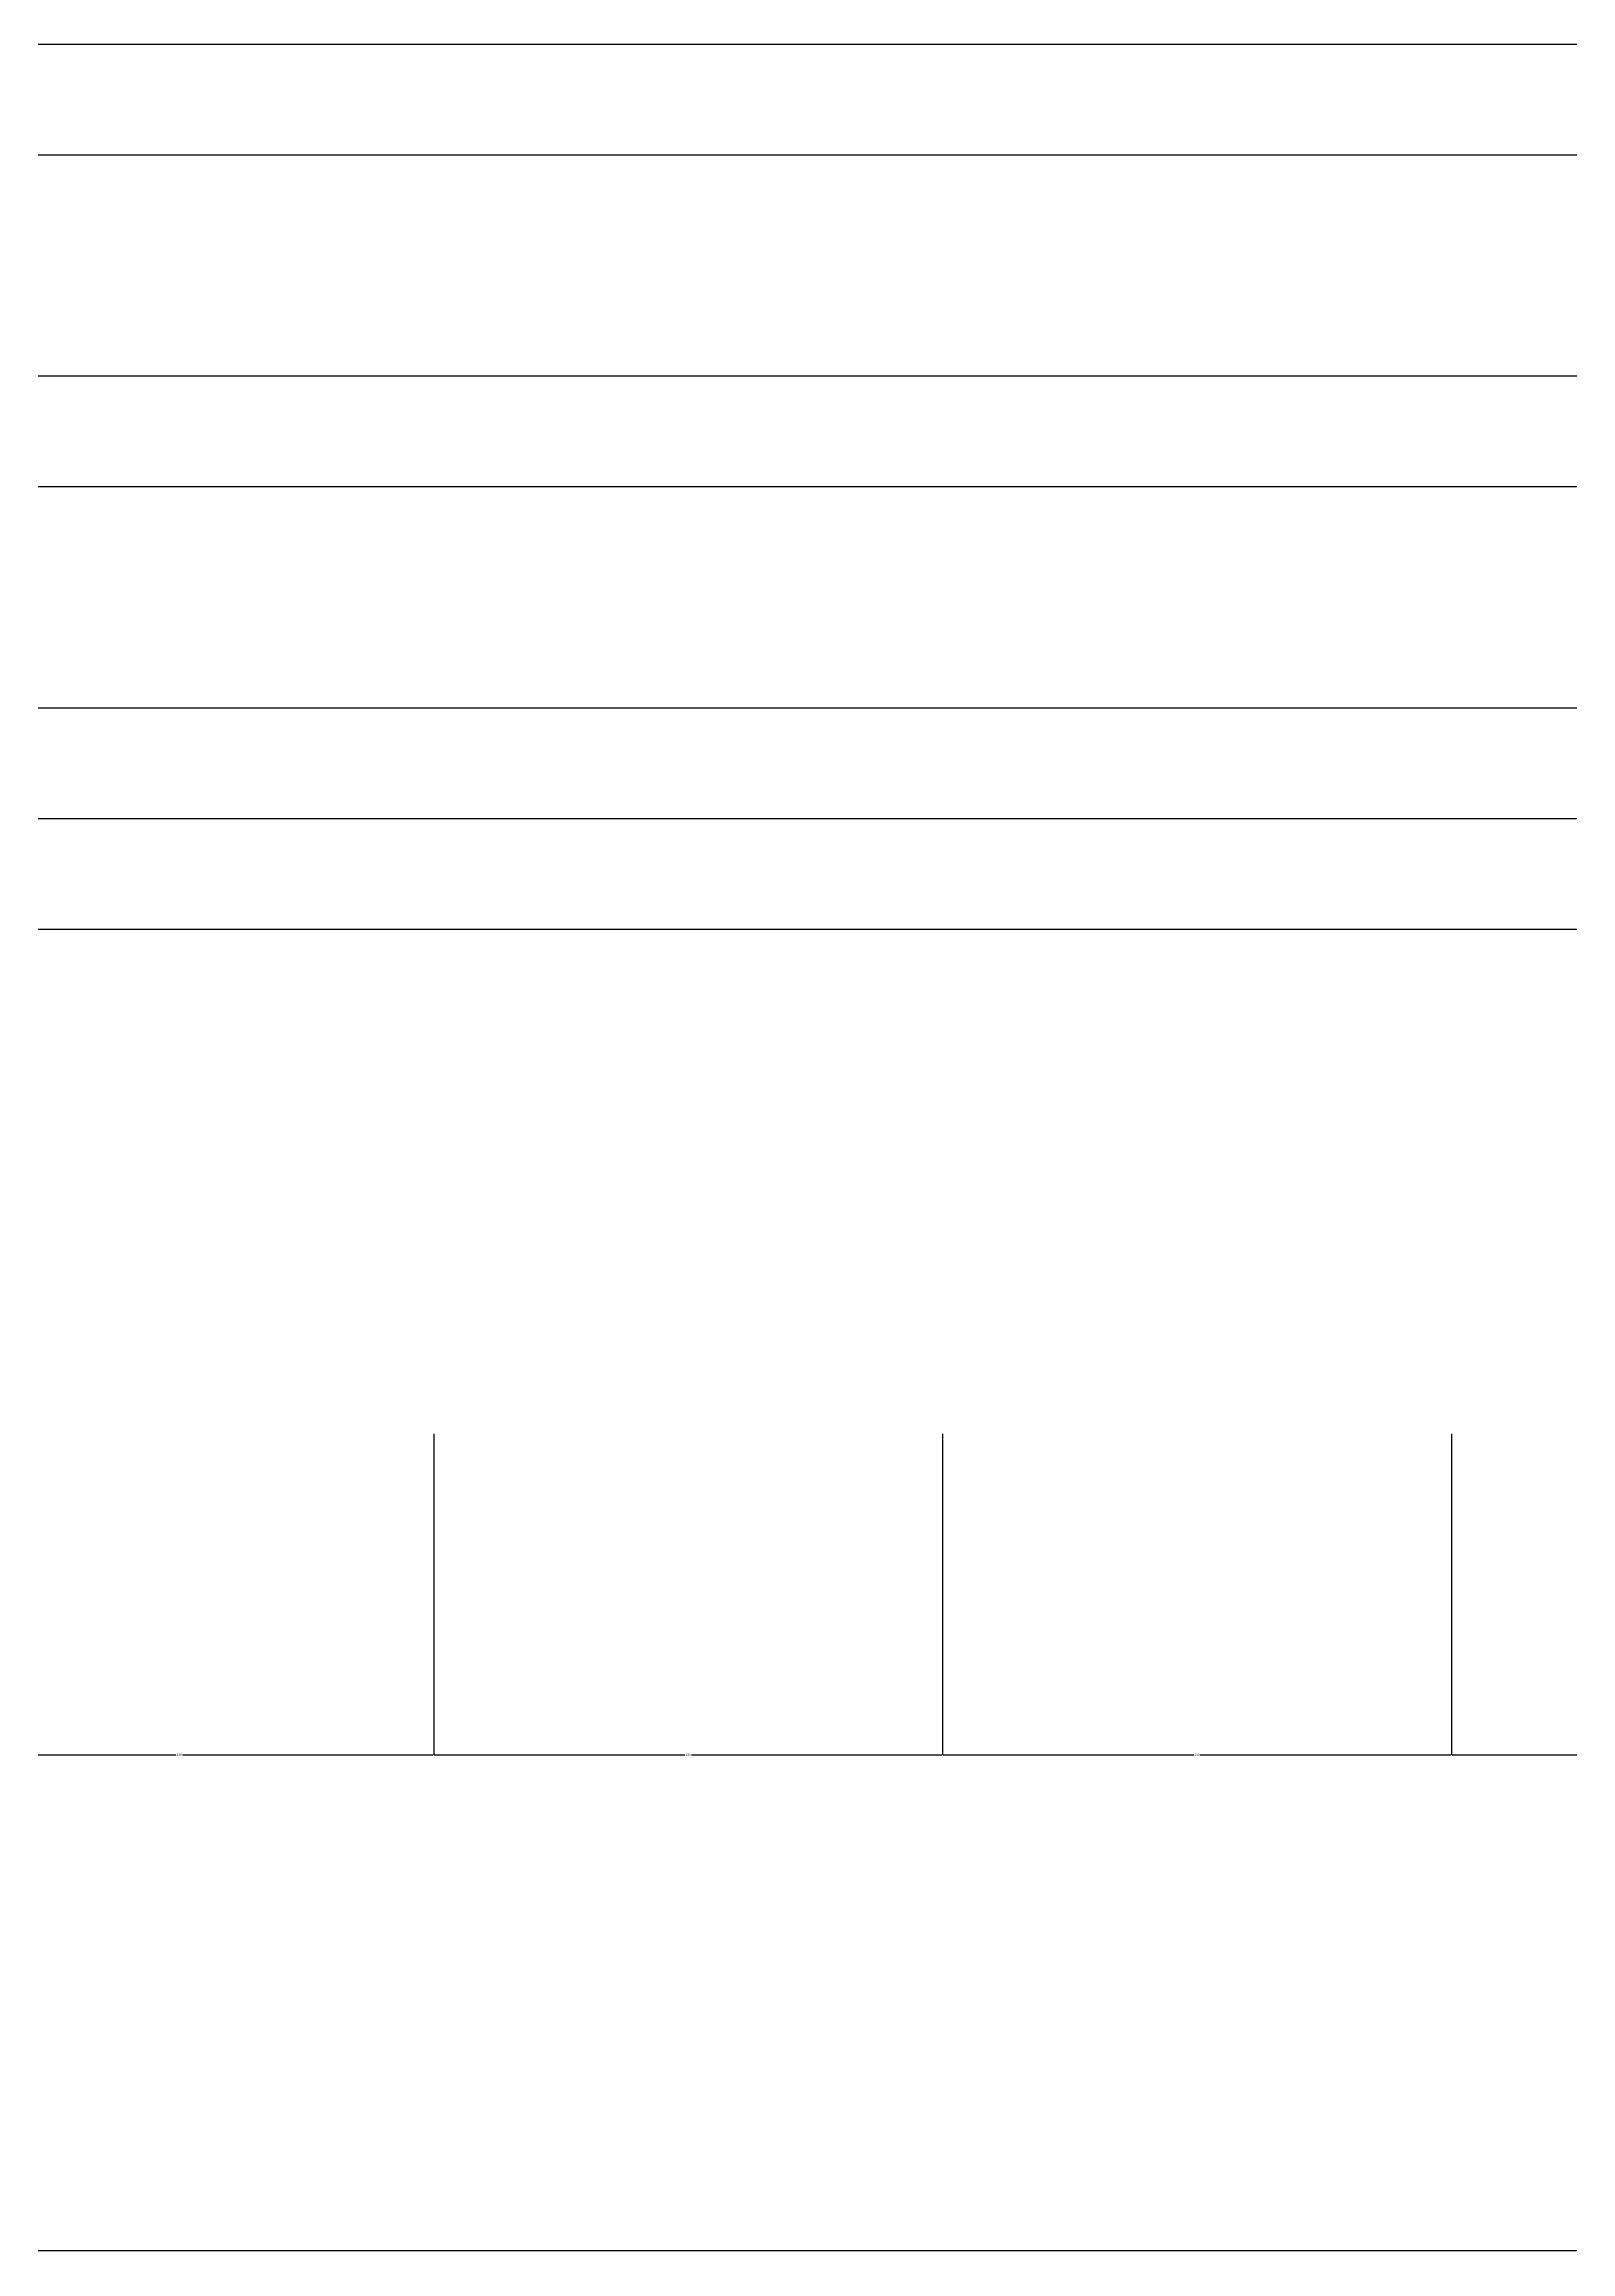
# Model space of a CAD drawing. Header units: metres. Extents: x -31380 to -25221, y 12032 to 17459.
# Drawn here: x -29225 to -28535, y 14991 to 15989 of the extents above; entities that cross this region are included whole.
import ezdxf

# ---------------------------------------------------------------- set-up
doc = ezdxf.new("R2010")
doc.units = ezdxf.units.M
doc.layers.add('DIM', color=3, linetype='Continuous')
doc.dimstyles.get("Standard").update_dxf_attribs({"dimtxt": 2.5, "dimasz": 2.5, "dimexe": 1.25, "dimexo": 0.625, "dimtad": 1, "dimcen": 2.5, "dimazin": 3, "dimtfac": 1, "dimtmove": 0, "dimatfit": 3})

# ---------------------------------------------------------------- blocks, each defined once
blk = doc.blocks.new('*D19')
for p, q in [((-28819.3, 15361.08), (-28819.3, 15216.06)), ((-28589.3, 15361.08), (-28589.3, 15216.06)), ((-28819.05, 15216.06), (-28705.8, 15216.06)), ((-28702.8, 15216.06), (-28589.55, 15216.06))]:
    blk.add_line(p, q)
at = {"layer": 'Defpoints'}
for p in [(-28819.3, 15361.08), (-28589.3, 15361.08), (-28819.3, 15216.06)]:
    blk.add_point(p, dxfattribs=at)
at = {"layer": 'DIM', "insert": (-28704.3, 15216.06), "char_height": 1, "attachment_point": 5}
blk.add_mtext('230', dxfattribs=at)
blk = doc.blocks.new('*D20')
for p, q in [((-29049.3, 15361.08), (-29049.3, 15216.06)), ((-28819.3, 15361.08), (-28819.3, 15216.06)), ((-29049.05, 15216.06), (-28935.8, 15216.06)), ((-28932.8, 15216.06), (-28819.55, 15216.06))]:
    blk.add_line(p, q)
at = {"layer": 'Defpoints'}
for p in [(-29049.3, 15361.08), (-28819.3, 15361.08), (-29049.3, 15216.06)]:
    blk.add_point(p, dxfattribs=at)
at = {"layer": 'DIM', "insert": (-28934.3, 15216.06), "char_height": 1, "attachment_point": 5}
blk.add_mtext('230', dxfattribs=at)
blk = doc.blocks.new('*D21')
for p, q in [((-29279.3, 15361.08), (-29279.3, 15216.06)), ((-29049.3, 15361.08), (-29049.3, 15216.06)), ((-29279.05, 15216.06), (-29165.8, 15216.06)), ((-29162.8, 15216.06), (-29049.55, 15216.06))]:
    blk.add_line(p, q)
at = {"layer": 'Defpoints'}
for p in [(-29279.3, 15361.08), (-29049.3, 15361.08), (-29279.3, 15216.06)]:
    blk.add_point(p, dxfattribs=at)
at = {"layer": 'DIM', "insert": (-29164.3, 15216.06), "char_height": 1, "attachment_point": 5}
blk.add_mtext('230', dxfattribs=at)
blk = doc.blocks.new('*D22')
for p, q in [((-31279.56, 15514.52), (-31279.56, 14992.03)), ((-27279.78, 15514.52), (-27279.78, 14992.03)), ((-31279.31, 14992.03), (-29283.17, 14992.03)), ((-29276.17, 14992.03), (-27280.03, 14992.03))]:
    blk.add_line(p, q)
at = {"layer": 'Defpoints'}
for p in [(-31279.56, 15514.52), (-27279.78, 15514.52), (-31279.56, 14992.03)]:
    blk.add_point(p, dxfattribs=at)
at = {"layer": 'DIM', "insert": (-29279.67, 14992.03), "char_height": 1, "attachment_point": 5}
blk.add_mtext('3999,78', dxfattribs=at)
blk = doc.blocks.new('*D38')
for p, q in [((-28589.3, 15361.08), (-28589.3, 15216.06)), ((-28359.3, 15361.08), (-28359.3, 15216.06)), ((-28589.05, 15216.06), (-28475.8, 15216.06)), ((-28472.8, 15216.06), (-28359.55, 15216.06))]:
    blk.add_line(p, q)
at = {"layer": 'Defpoints'}
for p in [(-28589.3, 15361.08), (-28359.3, 15361.08), (-28589.3, 15216.06)]:
    blk.add_point(p, dxfattribs=at)
at = {"layer": 'DIM', "insert": (-28474.3, 15216.06), "char_height": 1, "attachment_point": 5}
blk.add_mtext('230', dxfattribs=at)

msp = doc.modelspace()

# ---------------------------------------------------------------- linework, layer by layer
at = {"layer": 'DIM'}
for p, q in [((-31279.56, 15989.33), (-27304.78, 15989.33)), ((-31279.56, 15939.33), (-27304.78, 15939.33)), ((-31324.56, 15839.33), (-27259.78, 15839.33)), ((-31374.56, 15789.33), (-27209.78, 15789.33)), ((-31374.56, 15689.33), (-27209.78, 15689.33)), ((-31324.56, 15639.33), (-27259.78, 15639.33)), ((-31274.56, 15589.33), (-27304.78, 15589.33))]:
    msp.add_line(p, q, dxfattribs=at)

# ---------------------------------------------------------------- dimensions: what is measured, and where the dimension line sits
for base, p1, p2, picture, middle in [((-31279.56, 14992.03), (-31279.56, 15514.52), (-27279.78, 15514.52), '*D22', (-29279.67, 14992.03)), ((-29279.3, 15216.06), (-29279.3, 15361.08), (-29049.3, 15361.08), '*D21', (-29164.3, 15216.06)), ((-29049.3, 15216.06), (-29049.3, 15361.08), (-28819.3, 15361.08), '*D20', (-28934.3, 15216.06)), ((-28819.3, 15216.06), (-28819.3, 15361.08), (-28589.3, 15361.08), '*D19', (-28704.3, 15216.06)), ((-28589.3, 15216.06), (-28589.3, 15361.08), (-28359.3, 15361.08), '*D38', (-28474.3, 15216.06))]:
    dim = msp.add_linear_dim(base=base, p1=p1, p2=p2, dimstyle='Standard', dxfattribs=at)
    dim.commit()
    dim.dimension.update_dxf_attribs({"geometry": picture, "text_midpoint": middle})

doc.saveas('drawing.dxf')
